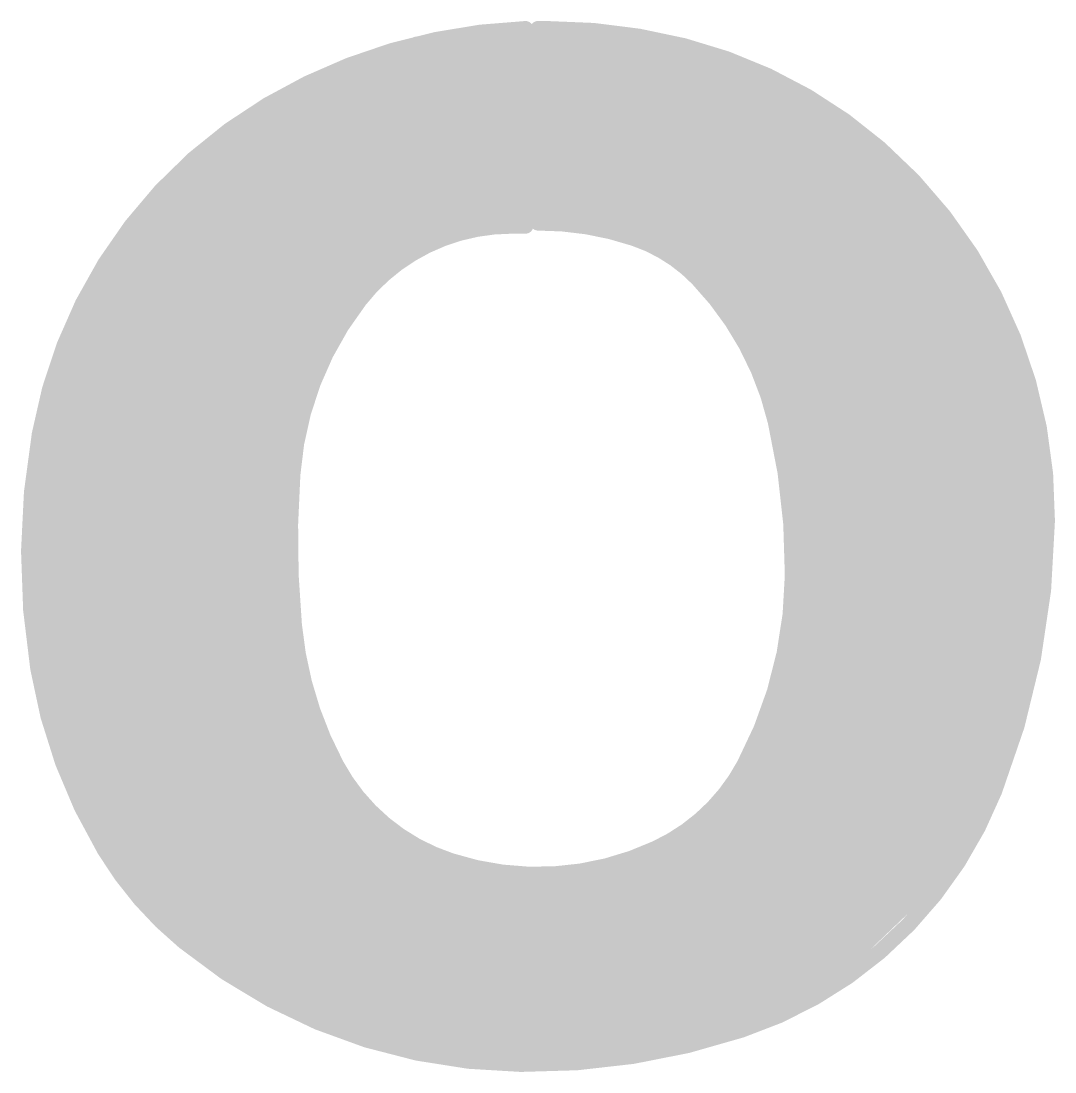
# Model space of a CAD drawing. Extents: x -15.6 to 66.2, y -11.4 to 53.5.
# Drawn here: x 42.665 to 44.356, y 11.067 to 12.786 of the extents above; entities that cross this region are included whole.
import ezdxf

# ---------------------------------------------------------------- set-up
doc = ezdxf.new("R2010")
doc.units = 0
doc.layers.add('21', color=41, linetype='CONTINUOUS')

msp = doc.modelspace()

# ---------------------------------------------------------------- linework, layer by layer
at = {"layer": '21'}
for points, const_width in [([(43.4899, 12.7737, 0.1246), (43.0682, 12.6492)], 0.0254), ([(43.4594, 12.7723, 1), (43.4594, 12.7597)], 0.0127), ([(43.4668, 12.7719, 1), (43.4622, 12.7601)], 0.0127), ([(43.4602, 12.7597, 1), (43.4586, 12.7723)], 0.0127), ([(43.4645, 12.7597, 1), (43.4645, 12.7723)], 0.0127), ([(43.4962, 12.7737, 1), (43.4836, 12.7737)], 0.0127), ([(43.4901, 12.7674, 1), (43.4897, 12.78)], 0.0127), ([(43.5166, 12.7737, 1), (43.5039, 12.7737)], 0.0127), ([(43.5102, 12.78, 1), (43.5102, 12.7674)], 0.0127), ([(43.749, 12.7457, 0.0624), (43.5254, 12.7737)], 0.0254), ([(43.5254, 12.78, 1), (43.5254, 12.7674)], 0.0127), ([(43.5254, 12.7674, 1), (43.5254, 12.78)], 0.0127), ([(43.3113, 12.7546, 1), (43.3129, 12.742)], 0.0127), ([(43.3149, 12.7426, 1), (43.3093, 12.754)], 0.0127), ([(43.3329, 12.7571, 1), (43.3329, 12.7445)], 0.0127), ([(43.4836, 12.761, 1), (43.4709, 12.761)], 0.0127), ([(43.4749, 12.7551, 1), (43.4795, 12.7669)], 0.0127), ([(43.4772, 12.7445, 1), (43.4772, 12.7571)], 0.0127), ([(43.5252, 12.7571, 1), (43.5252, 12.7445)], 0.0127), ([(43.5262, 12.7698, 1), (43.5246, 12.7572)], 0.0127), ([(43.5317, 12.7634, 1), (43.5191, 12.7636)], 0.0127), ([(43.6258, 12.7445, 1), (43.6258, 12.7571)], 0.0127), ([(43.7282, 12.7441, 1), (43.724, 12.7321)], 0.0127), ([(43.7253, 12.7318, 1), (43.7269, 12.7444)], 0.0127), ([(43.7506, 12.7519, 1), (43.7474, 12.7395)], 0.0127), ([(44.069, 12.5781, 0.1172), (43.749, 12.7457)], 0.0254), ([(43.7474, 12.7395, 1), (43.7506, 12.7519)], 0.0127), ([(43.266, 12.7317, 1), (43.266, 12.7191)], 0.0127), ([(43.4772, 12.7191, 1), (43.4772, 12.7317)], 0.0127), ([(43.5248, 12.7317, 1), (43.5248, 12.7191)], 0.0127), ([(43.763, 12.7191, 1), (43.763, 12.7317)], 0.0127), ([(43.2148, 12.7064, 1), (43.2148, 12.6937)], 0.0127), ([(43.4772, 12.6937, 1), (43.4772, 12.7064)], 0.0127), ([(43.5243, 12.7064, 1), (43.5243, 12.6937)], 0.0127), ([(43.8369, 12.6937, 1), (43.8369, 12.7064)], 0.0127), ([(43.8923, 12.6874, 1), (43.8851, 12.677)], 0.0127), ([(43.8866, 12.6762, 1), (43.8908, 12.6882)], 0.0127), ([(43.1636, 12.6809, 1), (43.1636, 12.6683)], 0.0127), ([(43.4772, 12.6683, 1), (43.4772, 12.6809)], 0.0127), ([(43.5239, 12.6809, 1), (43.5239, 12.6683)], 0.0127), ([(43.8997, 12.6683, 1), (43.8997, 12.6809)], 0.0127), ([(43.0682, 12.6492, 0.2183), (42.6949, 12.1107)], 0.0254), ([(43.065, 12.6547, 1), (43.0714, 12.6437)], 0.0127), ([(43.0714, 12.6437, 1), (43.065, 12.6547)], 0.0127), ([(43.1125, 12.6555, 1), (43.1125, 12.6429)], 0.0127), ([(43.4772, 12.6429, 1), (43.4772, 12.6555)], 0.0127), ([(43.5235, 12.6555, 1), (43.5235, 12.6429)], 0.0127), ([(43.9364, 12.6429, 1), (43.9364, 12.6555)], 0.0127), ([(43.0613, 12.6302, 1), (43.0613, 12.6175)], 0.0127), ([(43.4772, 12.6175, 1), (43.4772, 12.6302)], 0.0127), ([(43.523, 12.6302, 1), (43.523, 12.6175)], 0.0127), ([(43.9731, 12.6175, 1), (43.9731, 12.6302)], 0.0127), ([(43.0102, 12.6047, 1), (43.0102, 12.5921)], 0.0127), ([(43.4772, 12.5921, 1), (43.4772, 12.6047)], 0.0127), ([(43.5226, 12.6047, 1), (43.5226, 12.5921)], 0.0127), ([(44.0098, 12.5921, 1), (44.0098, 12.6047)], 0.0127), ([(42.9715, 12.5863, 1), (42.9771, 12.5749)], 0.0127), ([(42.9793, 12.5767, 1), (42.9693, 12.5845)], 0.0127), ([(44.3433, 11.9685, 0.2195), (44.069, 12.5781)], 0.0254), ([(44.0732, 12.5829, 1), (44.0648, 12.5733)], 0.0127), ([(44.0648, 12.5733, 1), (44.0732, 12.5829)], 0.0127), ([(42.9683, 12.5793, 1), (42.9683, 12.5667)], 0.0127), ([(43.4772, 12.5667, 1), (43.4772, 12.5793)], 0.0127), ([(43.5222, 12.5793, 1), (43.5222, 12.5667)], 0.0127), ([(44.0465, 12.5667, 1), (44.0465, 12.5793)], 0.0127), ([(42.9484, 12.554, 1), (42.9484, 12.5413)], 0.0127), ([(43.4772, 12.5413, 1), (43.4772, 12.554)], 0.0127), ([(43.5218, 12.554, 1), (43.5218, 12.5413)], 0.0127), ([(44.0916, 12.5492, 1), (44.082, 12.541)], 0.0127), ([(44.0832, 12.5413, 1), (44.0832, 12.554)], 0.0127), ([(44.0832, 12.5399, 1), (44.0904, 12.5503)], 0.0127), ([(42.9284, 12.5285, 1), (42.9284, 12.5159)], 0.0127), ([(43.4772, 12.5159, 1), (43.4772, 12.5285)], 0.0127), ([(43.5213, 12.5285, 1), (43.5213, 12.5159)], 0.0127), ([(44.1065, 12.5159, 1), (44.1065, 12.5285)], 0.0127), ([(42.9085, 12.5031, 1), (42.9085, 12.4905)], 0.0127), ([(43.4772, 12.4905, 1), (43.4772, 12.5031)], 0.0127), ([(43.5209, 12.5031, 1), (43.5209, 12.4905)], 0.0127), ([(44.1283, 12.4905, 1), (44.1283, 12.5031)], 0.0127), ([(42.8886, 12.4778, 1), (42.8886, 12.4651)], 0.0127), ([(43.4709, 12.4689, 1), (43.4836, 12.4689)], 0.0127), ([(43.4781, 12.4626, 1), (43.4763, 12.4752)], 0.0127), ([(43.4772, 12.4651, 1), (43.4772, 12.4778)], 0.0127), ([(43.6677, 12.4308, 0.0828), (43.5102, 12.4562)], 0.0254), ([(43.5102, 12.4625, 1), (43.5102, 12.4499)], 0.0127), ([(43.5141, 12.4664, 1), (43.5267, 12.4662)], 0.0127), ([(43.5205, 12.4778, 1), (43.5205, 12.4651)], 0.0127), ([(43.5204, 12.4726, 1), (43.5204, 12.46)], 0.0127), ([(43.531, 12.4726, 1), (43.53, 12.46)], 0.0127), ([(43.5305, 12.46, 1), (43.5305, 12.4726)], 0.0127), ([(43.6554, 12.4618, 1), (43.6494, 12.4506)], 0.0127), ([(43.6519, 12.4499, 1), (43.6529, 12.4625)], 0.0127), ([(44.1502, 12.4651, 1), (44.1502, 12.4778)], 0.0127), ([(42.8686, 12.4523, 1), (42.8686, 12.4397)], 0.0127), ([(43.467, 12.4511, 0.2316), (43.2181, 12.3292)], 0.0254), ([(43.3517, 12.4397, 1), (43.3517, 12.4523)], 0.0127), ([(43.3645, 12.4599, 1), (43.3663, 12.4473)], 0.0127), ([(43.3685, 12.448, 1), (43.3623, 12.4592)], 0.0127), ([(43.467, 12.4574, 1), (43.467, 12.4448)], 0.0127), ([(43.467, 12.4448, 1), (43.467, 12.4574)], 0.0127), ([(43.4836, 12.4511, 1), (43.4962, 12.4511)], 0.0127), ([(43.4899, 12.4448, 1), (43.4899, 12.4574)], 0.0127), ([(43.5039, 12.4562, 1), (43.5166, 12.4562)], 0.0127), ([(43.6713, 12.4523, 1), (43.6713, 12.4397)], 0.0127), ([(44.172, 12.4397, 1), (44.172, 12.4523)], 0.0127), ([(43.7718, 12.3647, 0.1209), (43.6677, 12.4308)], 0.0254), ([(43.6697, 12.4368, 1), (43.6657, 12.4248)], 0.0127), ([(43.6657, 12.4248, 1), (43.6697, 12.4368)], 0.0127), ([(42.8487, 12.4269, 1), (42.8487, 12.4143)], 0.0127), ([(43.3057, 12.4143, 1), (43.3057, 12.4269)], 0.0127), ([(43.7185, 12.4269, 1), (43.7185, 12.4143)], 0.0127), ([(44.2018, 12.4207, 1), (44.1902, 12.4155)], 0.0127), ([(44.1912, 12.414, 1), (44.2008, 12.4222)], 0.0127), ([(44.1939, 12.4143, 1), (44.1939, 12.4269)], 0.0127), ([(42.8287, 12.4016, 1), (42.8287, 12.3889)], 0.0127), ([(43.2429, 12.3932, 1), (43.2491, 12.382)], 0.0127), ([(43.2511, 12.3839, 1), (43.2409, 12.3913)], 0.0127), ([(43.2598, 12.3889, 1), (43.2598, 12.4016)], 0.0127), ([(43.7559, 12.4074, 1), (43.7471, 12.3982)], 0.0127), ([(43.7485, 12.3972, 1), (43.7545, 12.4084)], 0.0127), ([(43.7593, 12.4016, 1), (43.7593, 12.3889)], 0.0127), ([(44.2062, 12.3889, 1), (44.2062, 12.4016)], 0.0127), ([(42.8088, 12.3762, 1), (42.8088, 12.3635)], 0.0127), ([(43.2331, 12.3635, 1), (43.2331, 12.3762)], 0.0127), ([(43.7855, 12.3762, 1), (43.7855, 12.3635)], 0.0127), ([(44.2175, 12.3635, 1), (44.2175, 12.3762)], 0.0127), ([(43.8988, 12.131, 0.1342), (43.7718, 12.3647)], 0.0254), ([(43.7764, 12.3691, 1), (43.7672, 12.3603)], 0.0127), ([(43.7672, 12.3603, 1), (43.7764, 12.3691)], 0.0127), ([(42.7889, 12.3507, 1), (42.7889, 12.3381)], 0.0127), ([(43.2146, 12.3381, 1), (43.2146, 12.3507)], 0.0127), ([(43.8117, 12.3507, 1), (43.8117, 12.3381)], 0.0127), ([(44.2288, 12.3381, 1), (44.2288, 12.3507)], 0.0127), ([(42.7689, 12.3254, 1), (42.7689, 12.3127)], 0.0127), ([(43.2181, 12.3292, 0.1478), (43.1089, 12.0447)], 0.0254), ([(43.1962, 12.3127, 1), (43.1962, 12.3254)], 0.0127), ([(43.2131, 12.3331, 1), (43.2231, 12.3253)], 0.0127), ([(43.2231, 12.3253, 1), (43.2131, 12.3331)], 0.0127), ([(43.8379, 12.3254, 1), (43.8379, 12.3127)], 0.0127), ([(43.8437, 12.3217, 1), (43.8321, 12.3163)], 0.0127), ([(44.2401, 12.3127, 1), (44.2401, 12.3254)], 0.0127), ([(42.7559, 12.3127, 1), (42.7659, 12.3049)], 0.0127), ([(42.7671, 12.3074, 1), (42.7547, 12.3102)], 0.0127), ([(43.8335, 12.3144, 1), (43.8423, 12.3236)], 0.0127), ([(42.7574, 12.3, 1), (42.7574, 12.2873)], 0.0127), ([(43.1777, 12.2873, 1), (43.1777, 12.3)], 0.0127), ([(43.8496, 12.3, 1), (43.8496, 12.2873)], 0.0127), ([(44.2515, 12.2873, 1), (44.2515, 12.3)], 0.0127), ([(42.7516, 12.2745, 1), (42.7516, 12.2619)], 0.0127), ([(43.1597, 12.2795, 1), (43.1699, 12.2721)], 0.0127), ([(43.1706, 12.2732, 1), (43.159, 12.2784)], 0.0127), ([(43.1614, 12.2619, 1), (43.1614, 12.2745)], 0.0127), ([(43.8613, 12.2745, 1), (43.8613, 12.2619)], 0.0127), ([(44.2628, 12.2619, 1), (44.2628, 12.2745)], 0.0127), ([(42.7458, 12.2492, 1), (42.7458, 12.2365)], 0.0127), ([(43.1501, 12.2365, 1), (43.1501, 12.2492)], 0.0127), ([(43.8731, 12.2492, 1), (43.8731, 12.2365)], 0.0127), ([(44.2741, 12.2365, 1), (44.2741, 12.2492)], 0.0127), ([(42.74, 12.2238, 1), (42.74, 12.2111)], 0.0127), ([(43.1388, 12.2111, 1), (43.1388, 12.2238)], 0.0127), ([(43.8848, 12.2238, 1), (43.8848, 12.2111)], 0.0127), ([(44.2854, 12.2111, 1), (44.2854, 12.2238)], 0.0127), ([(42.7342, 12.1983, 1), (42.7342, 12.1857)], 0.0127), ([(43.1183, 12.187, 1), (43.1299, 12.1818)], 0.0127), ([(43.1303, 12.1832, 1), (43.1179, 12.1856)], 0.0127), ([(43.1275, 12.1857, 1), (43.1275, 12.1983)], 0.0127), ([(43.8965, 12.1983, 1), (43.8965, 12.1857)], 0.0127), ([(44.3064, 12.1852, 1), (44.2938, 12.1836)], 0.0127), ([(44.2943, 12.1818, 1), (44.3059, 12.187)], 0.0127), ([(44.2967, 12.1857, 1), (44.2967, 12.1983)], 0.0127), ([(42.7284, 12.173, 1), (42.7284, 12.1603)], 0.0127), ([(43.1208, 12.1603, 1), (43.1208, 12.173)], 0.0127), ([(43.9082, 12.173, 1), (43.9082, 12.1603)], 0.0127), ([(44.3024, 12.1603, 1), (44.3024, 12.173)], 0.0127), ([(43.9204, 12.1547, 1), (43.9078, 12.1531)], 0.0127), ([(43.9083, 12.1512, 1), (43.9199, 12.1566)], 0.0127), ([(42.7226, 12.1476, 1), (42.7226, 12.1349)], 0.0127), ([(43.1161, 12.1349, 1), (43.1161, 12.1476)], 0.0127), ([(43.9268, 11.8796, 0.0602), (43.8988, 12.131)], 0.0254), ([(43.905, 12.1325, 1), (43.8926, 12.1295)], 0.0127), ([(43.9158, 12.1476, 1), (43.9158, 12.1349)], 0.0127), ([(44.3056, 12.1349, 1), (44.3056, 12.1476)], 0.0127), ([(42.7168, 12.1221, 1), (42.7168, 12.1095)], 0.0127), ([(43.1113, 12.1095, 1), (43.1113, 12.1221)], 0.0127), ([(43.8926, 12.1295, 1), (43.905, 12.1325)], 0.0127), ([(43.919, 12.1221, 1), (43.919, 12.1095)], 0.0127), ([(44.3089, 12.1095, 1), (44.3089, 12.1221)], 0.0127), ([(42.6949, 12.1107, 0.0851), (42.6923, 11.7272)], 0.0254), ([(42.6886, 12.1118, 1), (42.7012, 12.1096)], 0.0127), ([(42.7012, 12.1096, 1), (42.6886, 12.1118)], 0.0127), ([(42.711, 12.0968, 1), (42.711, 12.0841)], 0.0127), ([(43.1066, 12.0841, 1), (43.1066, 12.0968)], 0.0127), ([(43.9223, 12.0968, 1), (43.9223, 12.0841)], 0.0127), ([(44.3121, 12.0841, 1), (44.3121, 12.0968)], 0.0127), ([(42.7052, 12.0714, 1), (42.7052, 12.0587)], 0.0127), ([(43.1019, 12.0587, 1), (43.1019, 12.0714)], 0.0127), ([(43.9256, 12.0714, 1), (43.9256, 12.0587)], 0.0127), ([(44.3154, 12.0587, 1), (44.3154, 12.0714)], 0.0127), ([(43.1089, 12.0447, 0.0416), (43.1114, 11.7983)], 0.0254), ([(43.1152, 12.0442, 1), (43.1026, 12.0452)], 0.0127), ([(42.6994, 12.0459, 1), (42.6994, 12.0333)], 0.0127), ([(43.1025, 12.0343, 1), (43.0899, 12.0347)], 0.0127), ([(43.09, 12.0357, 1), (43.1024, 12.0333)], 0.0127), ([(43.0971, 12.0333, 1), (43.0971, 12.0459)], 0.0127), ([(43.1026, 12.0452, 1), (43.1152, 12.0442)], 0.0127), ([(43.9289, 12.0459, 1), (43.9289, 12.0333)], 0.0127), ([(44.3187, 12.0333, 1), (44.3187, 12.0459)], 0.0127), ([(42.6935, 12.0206, 1), (42.6935, 12.0079)], 0.0127), ([(43.0956, 12.0079, 1), (43.0956, 12.0206)], 0.0127), ([(43.9322, 12.0206, 1), (43.9322, 12.0079)], 0.0127), ([(44.3219, 12.0079, 1), (44.3219, 12.0206)], 0.0127), ([(42.6877, 11.9952, 1), (42.6877, 11.9825)], 0.0127), ([(43.095, 11.9825, 1), (43.095, 11.9952)], 0.0127), ([(43.9355, 11.9952, 1), (43.9355, 11.9825)], 0.0127), ([(44.3252, 11.9825, 1), (44.3252, 11.9952)], 0.0127), ([(42.6819, 11.9697, 1), (42.6819, 11.9571)], 0.0127), ([(43.0943, 11.9571, 1), (43.0943, 11.9697)], 0.0127), ([(43.9388, 11.9697, 1), (43.9388, 11.9571)], 0.0127), ([(43.9459, 11.9583, 1), (43.9332, 11.9583)], 0.0127), ([(44.257, 11.5265, 0.092), (44.3433, 11.9685)], 0.0254), ([(44.3344, 11.9651, 1), (44.3218, 11.9667)], 0.0127), ([(44.3218, 11.9651, 1), (44.3344, 11.9667)], 0.0127), ([(44.3278, 11.9571, 1), (44.3278, 11.9697)], 0.0127), ([(44.337, 11.9686, 1), (44.3496, 11.9684)], 0.0127), ([(44.3496, 11.9684, 1), (44.337, 11.9686)], 0.0127), ([(42.6859, 11.9542, 1), (42.6733, 11.9522)], 0.0127), ([(42.6734, 11.9546, 1), (42.6858, 11.9518)], 0.0127), ([(43.9332, 11.9575, 1), (43.9458, 11.9591)], 0.0127), ([(42.682, 11.9444, 1), (42.682, 11.9317)], 0.0127), ([(43.0936, 11.9317, 1), (43.0936, 11.9444)], 0.0127), ([(43.9395, 11.9444, 1), (43.9395, 11.9317)], 0.0127), ([(44.3247, 11.9317, 1), (44.3247, 11.9444)], 0.0127), ([(42.686, 11.919, 1), (42.686, 11.9063)], 0.0127), ([(43.0929, 11.9063, 1), (43.0929, 11.919)], 0.0127), ([(43.9395, 11.919, 1), (43.9395, 11.9063)], 0.0127), ([(44.3217, 11.9063, 1), (44.3217, 11.919)], 0.0127), ([(42.69, 11.8935, 1), (42.69, 11.8809)], 0.0127), ([(43.0922, 11.8809, 1), (43.0922, 11.8935)], 0.0127), ([(43.848, 11.5697, 0.1204), (43.9268, 11.8796)], 0.0254), ([(43.9331, 11.8795, 1), (43.9205, 11.8797)], 0.0127), ([(43.9205, 11.8797, 1), (43.9331, 11.8795)], 0.0127), ([(43.9395, 11.8935, 1), (43.9395, 11.8809)], 0.0127), ([(44.3186, 11.8809, 1), (44.3186, 11.8935)], 0.0127), ([(42.694, 11.8681, 1), (42.694, 11.8555)], 0.0127), ([(43.0915, 11.8555, 1), (43.0915, 11.8681)], 0.0127), ([(43.9395, 11.8681, 1), (43.9395, 11.8555)], 0.0127), ([(44.3156, 11.8555, 1), (44.3156, 11.8681)], 0.0127), ([(42.6979, 11.8428, 1), (42.6979, 11.8301)], 0.0127), ([(43.0974, 11.8475, 1), (43.0848, 11.8457)], 0.0127), ([(43.0848, 11.8468, 1), (43.0974, 11.8464)], 0.0127), ([(43.0925, 11.8301, 1), (43.0925, 11.8428)], 0.0127), ([(43.9395, 11.8428, 1), (43.9395, 11.8301)], 0.0127), ([(44.3125, 11.8301, 1), (44.3125, 11.8428)], 0.0127), ([(42.7019, 11.8173, 1), (42.7019, 11.8047)], 0.0127), ([(43.0961, 11.8047, 1), (43.0961, 11.8173)], 0.0127), ([(43.9389, 11.8173, 1), (43.9389, 11.8047)], 0.0127), ([(43.9332, 11.8135, 1), (43.9459, 11.8135)], 0.0127), ([(43.9457, 11.812, 1), (43.9333, 11.815)], 0.0127), ([(44.3094, 11.8047, 1), (44.3094, 11.8173)], 0.0127), ([(42.7059, 11.7919, 1), (42.7059, 11.7793)], 0.0127), ([(43.0996, 11.7793, 1), (43.0996, 11.7919)], 0.0127), ([(43.1114, 11.7983, 0.0995), (43.18, 11.5697)], 0.0254), ([(43.1177, 11.7989, 1), (43.1051, 11.7977)], 0.0127), ([(43.1051, 11.7977, 1), (43.1177, 11.7989)], 0.0127), ([(43.9327, 11.7919, 1), (43.9327, 11.7793)], 0.0127), ([(44.3064, 11.7793, 1), (44.3064, 11.7919)], 0.0127), ([(42.7099, 11.7666, 1), (42.7099, 11.7539)], 0.0127), ([(43.1032, 11.7539, 1), (43.1032, 11.7666)], 0.0127), ([(43.9266, 11.7666, 1), (43.9266, 11.7539)], 0.0127), ([(44.3088, 11.7534, 1), (44.2966, 11.7568)], 0.0127), ([(44.3033, 11.7539, 1), (44.3033, 11.7666)], 0.0127), ([(42.7139, 11.7411, 1), (42.7139, 11.7285)], 0.0127), ([(43.1068, 11.7285, 1), (43.1068, 11.7411)], 0.0127), ([(43.9205, 11.7411, 1), (43.9205, 11.7285)], 0.0127), ([(44.2964, 11.7559, 1), (44.309, 11.7543)], 0.0127), ([(44.297, 11.7285, 1), (44.297, 11.7411)], 0.0127), ([(42.6923, 11.7272, 0.0949), (42.8015, 11.43)], 0.0254), ([(42.6986, 11.7282, 1), (42.686, 11.7262)], 0.0127), ([(42.686, 11.7262, 1), (42.6986, 11.7282)], 0.0127), ([(43.1149, 11.7216, 1), (43.1029, 11.7176)], 0.0127), ([(42.7179, 11.7157, 1), (42.7179, 11.7031)], 0.0127), ([(43.1026, 11.7187, 1), (43.1152, 11.7205)], 0.0127), ([(43.1122, 11.7031, 1), (43.1122, 11.7157)], 0.0127), ([(43.9143, 11.7157, 1), (43.9143, 11.7031)], 0.0127), ([(44.29, 11.7031, 1), (44.29, 11.7157)], 0.0127), ([(42.7219, 11.6904, 1), (42.7219, 11.6777)], 0.0127), ([(43.1205, 11.6777, 1), (43.1205, 11.6904)], 0.0127), ([(43.9082, 11.6904, 1), (43.9082, 11.6777)], 0.0127), ([(44.2829, 11.6777, 1), (44.2829, 11.6904)], 0.0127), ([(42.7258, 11.6649, 1), (42.7258, 11.6523)], 0.0127), ([(43.1288, 11.6523, 1), (43.1288, 11.6649)], 0.0127), ([(43.8952, 11.6576, 1), (43.9076, 11.6546)], 0.0127), ([(43.9072, 11.6535, 1), (43.8956, 11.6587)], 0.0127), ([(43.902, 11.6649, 1), (43.902, 11.6523)], 0.0127), ([(44.2758, 11.6523, 1), (44.2758, 11.6649)], 0.0127), ([(42.7298, 11.6395, 1), (42.7298, 11.6269)], 0.0127), ([(43.1371, 11.6269, 1), (43.1371, 11.6395)], 0.0127), ([(43.8911, 11.6395, 1), (43.8911, 11.6269)], 0.0127), ([(44.2688, 11.6269, 1), (44.2688, 11.6395)], 0.0127), ([(42.7338, 11.6142, 1), (42.7338, 11.6015)], 0.0127), ([(43.1526, 11.6056, 1), (43.1414, 11.5998)], 0.0127), ([(43.141, 11.6007, 1), (43.153, 11.6047)], 0.0127), ([(43.1453, 11.6015, 1), (43.1453, 11.6142)], 0.0127), ([(43.8797, 11.6142, 1), (43.8797, 11.6015)], 0.0127), ([(44.2617, 11.6015, 1), (44.2617, 11.6142)], 0.0127), ([(42.7378, 11.5887, 1), (42.7378, 11.5761)], 0.0127), ([(43.1576, 11.5761, 1), (43.1576, 11.5887)], 0.0127), ([(43.8683, 11.5887, 1), (43.8683, 11.5761)], 0.0127), ([(44.2546, 11.5761, 1), (44.2546, 11.5887)], 0.0127), ([(42.7459, 11.568, 1), (42.7353, 11.5612)], 0.0127), ([(43.18, 11.5697, 0.1942), (43.368, 11.4122)], 0.0254), ([(43.1856, 11.5727, 1), (43.1744, 11.5667)], 0.0127), ([(43.1744, 11.5667, 1), (43.1856, 11.5727)], 0.0127), ([(43.7032, 11.4325, 0.1633), (43.848, 11.5697)], 0.0254), ([(43.8424, 11.5727, 1), (43.8536, 11.5667)], 0.0127), ([(43.8536, 11.5667, 1), (43.8424, 11.5727)], 0.0127), ([(42.7343, 11.5636, 1), (42.7469, 11.5656)], 0.0127), ([(42.7455, 11.5633, 1), (42.7455, 11.5507)], 0.0127), ([(43.1709, 11.5507, 1), (43.1709, 11.5633)], 0.0127), ([(43.8569, 11.5633, 1), (43.8569, 11.5507)], 0.0127), ([(44.2476, 11.5507, 1), (44.2476, 11.5633)], 0.0127), ([(42.7618, 11.538, 1), (42.7618, 11.5253)], 0.0127), ([(43.1842, 11.5253, 1), (43.1842, 11.538)], 0.0127), ([(43.8429, 11.1354, 0.2224), (44.257, 11.5265)], 0.0254), ([(43.8455, 11.538, 1), (43.8455, 11.5253)], 0.0127), ([(43.8397, 11.5342, 1), (43.8513, 11.529)], 0.0127), ([(43.8498, 11.5269, 1), (43.8412, 11.5363)], 0.0127), ([(44.2405, 11.5253, 1), (44.2405, 11.538)], 0.0127), ([(44.2629, 11.5242, 1), (44.2511, 11.5288)], 0.0127), ([(44.2511, 11.5288, 1), (44.2629, 11.5242)], 0.0127), ([(42.7781, 11.5125, 1), (42.7781, 11.4999)], 0.0127), ([(43.2062, 11.5014, 1), (43.1996, 11.4906)], 0.0127), ([(43.1973, 11.4931, 1), (43.2085, 11.4989)], 0.0127), ([(43.1976, 11.4999, 1), (43.1976, 11.5125)], 0.0127), ([(43.8176, 11.5125, 1), (43.8176, 11.4999)], 0.0127), ([(44.228, 11.5104, 1), (44.2402, 11.507)], 0.0127), ([(44.2395, 11.5053, 1), (44.2287, 11.5121)], 0.0127), ([(44.2325, 11.4999, 1), (44.2325, 11.5125)], 0.0127), ([(42.7945, 11.4871, 1), (42.7945, 11.4745)], 0.0127), ([(43.2277, 11.4745, 1), (43.2277, 11.4871)], 0.0127), ([(43.7896, 11.4871, 1), (43.7896, 11.4745)], 0.0127), ([(44.2166, 11.4745, 1), (44.2166, 11.4871)], 0.0127), ([(42.8108, 11.4618, 1), (42.8108, 11.4491)], 0.0127), ([(43.2692, 11.4491, 1), (43.2692, 11.4618)], 0.0127), ([(43.7617, 11.4618, 1), (43.7617, 11.4491)], 0.0127), ([(44.2006, 11.4491, 1), (44.2006, 11.4618)], 0.0127), ([(42.8015, 11.43, 0.0859), (42.9311, 11.2801)], 0.0254), ([(42.8069, 11.4333, 1), (42.7961, 11.4267)], 0.0127), ([(42.7961, 11.4267, 1), (42.8069, 11.4333)], 0.0127), ([(42.8271, 11.4363, 1), (42.8271, 11.4237)], 0.0127), ([(43.3107, 11.4237, 1), (43.3107, 11.4363)], 0.0127), ([(43.368, 11.4122, 0.1897), (43.7032, 11.4325)], 0.0254), ([(43.7005, 11.4383, 1), (43.7059, 11.4267)], 0.0127), ([(43.7059, 11.4267, 1), (43.7005, 11.4383)], 0.0127), ([(43.7294, 11.4347, 1), (43.738, 11.4253)], 0.0127), ([(43.7337, 11.4363, 1), (43.7337, 11.4237)], 0.0127), ([(43.7357, 11.424, 1), (43.7317, 11.436)], 0.0127), ([(44.1847, 11.4237, 1), (44.1847, 11.4363)], 0.0127), ([(43.37, 11.4182, 1), (43.366, 11.4062)], 0.0127), ([(43.366, 11.4062, 1), (43.37, 11.4182)], 0.0127), ([(42.8435, 11.4109, 1), (42.8435, 11.3983)], 0.0127), ([(43.3522, 11.3983, 1), (43.3522, 11.4109)], 0.0127), ([(43.3738, 11.3982, 1), (43.3722, 11.3856)], 0.0127), ([(43.3697, 11.3865, 1), (43.3763, 11.3973)], 0.0127), ([(43.6586, 11.4109, 1), (43.6586, 11.3983)], 0.0127), ([(44.1687, 11.3983, 1), (44.1687, 11.4109)], 0.0127), ([(42.8598, 11.3856, 1), (42.8598, 11.3729)], 0.0127), ([(43.473, 11.3729, 1), (43.473, 11.3856)], 0.0127), ([(43.5835, 11.3856, 1), (43.5835, 11.3729)], 0.0127), ([(44.1474, 11.3826, 1), (44.1582, 11.3758)], 0.0127), ([(44.1572, 11.3746, 1), (44.1484, 11.3838)], 0.0127), ([(44.1528, 11.3729, 1), (44.1528, 11.3856)], 0.0127), ([(43.5514, 11.375, 1), (43.5554, 11.363)], 0.0127), ([(43.5526, 11.3627, 1), (43.5542, 11.3753)], 0.0127), ([(42.8761, 11.3601, 1), (42.8761, 11.3475)], 0.0127), ([(44.1263, 11.3475, 1), (44.1263, 11.3601)], 0.0127), ([(42.8924, 11.3347, 1), (42.8924, 11.3221)], 0.0127), ([(44.0997, 11.3221, 1), (44.0997, 11.3347)], 0.0127), ([(42.904, 11.3211, 1), (42.8972, 11.3103)], 0.0127), ([(42.8953, 11.3123, 1), (42.9059, 11.3191)], 0.0127), ([(42.9209, 11.3094, 1), (42.9209, 11.2967)], 0.0127), ([(44.0732, 11.2967, 1), (44.0732, 11.3094)], 0.0127), ([(42.9311, 11.2801, 0.1703), (43.4823, 11.0795)], 0.0254), ([(42.9351, 11.285, 1), (42.9271, 11.2752)], 0.0127), ([(42.9271, 11.2752, 1), (42.9351, 11.285)], 0.0127), ([(42.9616, 11.284, 1), (42.9616, 11.2713)], 0.0127), ([(44.0467, 11.2713, 1), (44.0467, 11.284)], 0.0127), ([(43.0022, 11.2585, 1), (43.0022, 11.2459)], 0.0127), ([(44.0154, 11.2459, 1), (44.0154, 11.2585)], 0.0127), ([(44.029, 11.2695, 1), (44.0378, 11.2603)], 0.0127), ([(44.0371, 11.2597, 1), (44.0297, 11.2701)], 0.0127), ([(43.0429, 11.2332, 1), (43.0429, 11.2205)], 0.0127), ([(43.9793, 11.2205, 1), (43.9793, 11.2332)], 0.0127), ([(43.0835, 11.2078, 1), (43.0835, 11.1951)], 0.0127), ([(43.9433, 11.1951, 1), (43.9433, 11.2078)], 0.0127), ([(43.918, 11.1914, 1), (43.9254, 11.181)], 0.0127), ([(43.9238, 11.1802, 1), (43.9196, 11.1922)], 0.0127), ([(43.1241, 11.1823, 1), (43.1241, 11.1697)], 0.0127), ([(43.8919, 11.1697, 1), (43.8919, 11.1823)], 0.0127), ([(43.1648, 11.157, 1), (43.1648, 11.1443)], 0.0127), ([(43.8178, 11.1443, 1), (43.8178, 11.157)], 0.0127), ([(43.186, 11.1442, 1), (43.1842, 11.1316)], 0.0127), ([(43.1817, 11.1325, 1), (43.1885, 11.1433)], 0.0127), ([(43.4823, 11.0795, 0.083), (43.8429, 11.1354)], 0.0254), ([(43.8409, 11.1414, 1), (43.8449, 11.1294)], 0.0127), ([(43.8449, 11.1294, 1), (43.8409, 11.1414)], 0.0127), ([(43.2789, 11.1316, 1), (43.2789, 11.1189)], 0.0127), ([(43.7342, 11.1287, 1), (43.7384, 11.1167)], 0.0127), ([(43.7369, 11.1164, 1), (43.7357, 11.129)], 0.0127), ([(43.7436, 11.1189, 1), (43.7436, 11.1316)], 0.0127), ([(43.4663, 11.1061, 1), (43.4663, 11.0935)], 0.0127), ([(43.4842, 11.1036, 1), (43.4854, 11.091)], 0.0127), ([(43.4839, 11.091, 1), (43.4857, 11.1036)], 0.0127), ([(43.5096, 11.0935, 1), (43.5096, 11.1061)], 0.0127), ([(43.4824, 11.0858, 1), (43.4822, 11.0732)], 0.0127), ([(43.4822, 11.0732, 1), (43.4824, 11.0858)], 0.0127)]:
    msp.add_lwpolyline(points, format="xyb", dxfattribs=dict(at, const_width=const_width))
at = {"layer": '21', "const_width": 0.0254}
for points in [[(43.3121, 12.7483), (43.4594, 12.766)], [(43.4594, 12.766), (43.4645, 12.766)], [(43.4645, 12.766), (43.4772, 12.761)], [(43.4899, 12.7737), (43.4899, 12.4511)], [(43.5102, 12.4562), (43.5102, 12.7737)], [(43.5102, 12.7737), (43.5254, 12.7737)], [(42.9743, 12.5806), (43.3121, 12.7483)], [(43.3329, 12.7508), (43.4772, 12.7508)], [(43.4772, 12.761), (43.4772, 12.4689)], [(43.5204, 12.4663), (43.5254, 12.7635)], [(43.5252, 12.7508), (43.6258, 12.7508)], [(43.5254, 12.7635), (43.7261, 12.7381)], [(43.7261, 12.7381), (43.8887, 12.6822)], [(43.266, 12.7254), (43.4772, 12.7254)], [(43.5248, 12.7254), (43.763, 12.7254)], [(43.2148, 12.7), (43.4772, 12.7)], [(43.5243, 12.7), (43.8369, 12.7)], [(43.8887, 12.6822), (44.0868, 12.5451)], [(43.1636, 12.6746), (43.4772, 12.6746)], [(43.5239, 12.6746), (43.8997, 12.6746)], [(43.1125, 12.6492), (43.4772, 12.6492)], [(43.5235, 12.6492), (43.9364, 12.6492)], [(43.0613, 12.6238), (43.4772, 12.6238)], [(43.523, 12.6238), (43.9731, 12.6238)], [(43.0102, 12.5984), (43.4772, 12.5984)], [(43.5226, 12.5984), (44.0098, 12.5984)], [(42.7609, 12.3088), (42.9743, 12.5806)], [(42.9683, 12.573), (43.4772, 12.573)], [(43.5222, 12.573), (44.0465, 12.573)], [(42.9484, 12.5476), (43.4772, 12.5476)], [(43.5218, 12.5476), (44.0832, 12.5476)], [(44.0868, 12.5451), (44.196, 12.4181)], [(42.9284, 12.5222), (43.4772, 12.5222)], [(43.5213, 12.5222), (44.1065, 12.5222)], [(42.9085, 12.4968), (43.4772, 12.4968)], [(43.5209, 12.4968), (44.1283, 12.4968)], [(42.8886, 12.4714), (43.4772, 12.4714)], [(43.4772, 12.4689), (43.3654, 12.4536)], [(43.5305, 12.4663), (43.5204, 12.4663)], [(43.5205, 12.4714), (44.1502, 12.4714)], [(43.6524, 12.4562), (43.5305, 12.4663)], [(43.7515, 12.4028), (43.6524, 12.4562)], [(42.8686, 12.446), (43.3517, 12.446)], [(43.3654, 12.4536), (43.246, 12.3876)], [(43.4899, 12.4511), (43.467, 12.4511)], [(43.6713, 12.446), (44.172, 12.446)], [(42.8487, 12.4206), (43.3057, 12.4206)], [(43.7185, 12.4206), (44.1939, 12.4206)], [(44.196, 12.4181), (44.3001, 12.1844)], [(42.8287, 12.3952), (43.2598, 12.3952)], [(43.246, 12.3876), (43.1648, 12.2758)], [(43.8379, 12.319), (43.7515, 12.4028)], [(43.7593, 12.3952), (44.2062, 12.3952)], [(42.8088, 12.3698), (43.2331, 12.3698)], [(43.7855, 12.3698), (44.2175, 12.3698)], [(42.7889, 12.3444), (43.2146, 12.3444)], [(43.8117, 12.3444), (44.2288, 12.3444)], [(42.7689, 12.319), (43.1962, 12.319)], [(43.9141, 12.1539), (43.8379, 12.319)], [(43.8379, 12.319), (44.2401, 12.319)], [(42.6796, 11.9532), (42.7609, 12.3088)], [(42.7574, 12.2936), (43.1777, 12.2936)], [(43.8496, 12.2936), (44.2515, 12.2936)], [(42.7516, 12.2682), (43.1614, 12.2682)], [(43.1648, 12.2758), (43.1241, 12.1844)], [(43.8613, 12.2682), (44.2628, 12.2682)], [(42.7458, 12.2428), (43.1501, 12.2428)], [(43.8731, 12.2428), (44.2741, 12.2428)], [(42.74, 12.2174), (43.1388, 12.2174)], [(43.8848, 12.2174), (44.2854, 12.2174)], [(42.7342, 12.192), (43.1275, 12.192)], [(43.1241, 12.1844), (43.0962, 12.0345)], [(43.8965, 12.192), (44.2967, 12.192)], [(44.3001, 12.1844), (44.3281, 11.9659)], [(42.7284, 12.1666), (43.1208, 12.1666)], [(43.9082, 12.1666), (44.3024, 12.1666)], [(43.9395, 11.9583), (43.9141, 12.1539)], [(42.7226, 12.1412), (43.1161, 12.1412)], [(43.9158, 12.1412), (44.3056, 12.1412)], [(42.7168, 12.1158), (43.1113, 12.1158)], [(43.919, 12.1158), (44.3089, 12.1158)], [(42.711, 12.0904), (43.1066, 12.0904)], [(43.9223, 12.0904), (44.3121, 12.0904)], [(42.7052, 12.065), (43.1019, 12.065)], [(43.9256, 12.065), (44.3154, 12.065)], [(42.6994, 12.0396), (43.0971, 12.0396)], [(43.0962, 12.0345), (43.0911, 11.8466)], [(43.9289, 12.0396), (44.3187, 12.0396)], [(42.6935, 12.0142), (43.0956, 12.0142)], [(43.9322, 12.0142), (44.3219, 12.0142)], [(42.6877, 11.9888), (43.095, 11.9888)], [(43.9355, 11.9888), (44.3252, 11.9888)], [(42.6819, 11.9634), (43.0943, 11.9634)], [(43.9388, 11.9634), (44.3278, 11.9634)], [(43.9395, 11.8135), (43.9395, 11.9583)], [(44.3281, 11.9659), (44.3027, 11.7551)], [(42.7406, 11.5646), (42.6796, 11.9532)], [(42.682, 11.938), (43.0936, 11.938)], [(43.9395, 11.938), (44.3247, 11.938)], [(42.686, 11.9126), (43.0929, 11.9126)], [(43.9395, 11.9126), (44.3217, 11.9126)], [(42.69, 11.8872), (43.0922, 11.8872)], [(43.9395, 11.8872), (44.3186, 11.8872)], [(42.694, 11.8618), (43.0915, 11.8618)], [(43.9395, 11.8618), (44.3156, 11.8618)], [(42.6979, 11.8364), (43.0925, 11.8364)], [(43.0911, 11.8466), (43.1089, 11.7196)], [(43.9395, 11.8364), (44.3125, 11.8364)], [(42.7019, 11.811), (43.0961, 11.811)], [(43.9014, 11.6561), (43.9395, 11.8135)], [(43.9389, 11.811), (44.3094, 11.811)], [(42.7059, 11.7856), (43.0996, 11.7856)], [(43.9327, 11.7856), (44.3064, 11.7856)], [(42.7099, 11.7602), (43.1032, 11.7602)], [(43.9266, 11.7602), (44.3033, 11.7602)], [(44.3027, 11.7551), (44.2341, 11.5087)], [(42.7139, 11.7348), (43.1068, 11.7348)], [(43.9205, 11.7348), (44.297, 11.7348)], [(43.1089, 11.7196), (43.147, 11.6027)], [(42.7179, 11.7094), (43.1122, 11.7094)], [(43.9143, 11.7094), (44.29, 11.7094)], [(42.7219, 11.684), (43.1205, 11.684)], [(43.9082, 11.684), (44.2829, 11.684)], [(42.7258, 11.6586), (43.1288, 11.6586)], [(43.8455, 11.5316), (43.9014, 11.6561)], [(43.902, 11.6586), (44.2758, 11.6586)], [(42.7298, 11.6332), (43.1371, 11.6332)], [(43.8911, 11.6332), (44.2688, 11.6332)], [(42.7338, 11.6078), (43.1453, 11.6078)], [(43.147, 11.6027), (43.2029, 11.496)], [(43.8797, 11.6078), (44.2617, 11.6078)], [(42.7378, 11.5824), (43.1576, 11.5824)], [(43.8683, 11.5824), (44.2546, 11.5824)], [(42.9006, 11.3157), (42.7406, 11.5646)], [(42.7455, 11.557), (43.1709, 11.557)], [(43.8569, 11.557), (44.2476, 11.557)], [(42.7618, 11.5316), (43.1842, 11.5316)], [(43.7337, 11.43), (43.8455, 11.5316)], [(43.8455, 11.5316), (44.2405, 11.5316)], [(42.7781, 11.5062), (43.1976, 11.5062)], [(43.2029, 11.496), (43.373, 11.3919)], [(43.8176, 11.5062), (44.2325, 11.5062)], [(44.2341, 11.5087), (44.1528, 11.3792)], [(42.7945, 11.4808), (43.2277, 11.4808)], [(43.7896, 11.4808), (44.2166, 11.4808)], [(42.8108, 11.4554), (43.2692, 11.4554)], [(43.7617, 11.4554), (44.2006, 11.4554)], [(42.8271, 11.43), (43.3107, 11.43)], [(43.5534, 11.369), (43.7337, 11.43)], [(43.7337, 11.43), (44.1847, 11.43)], [(42.8435, 11.4046), (43.3522, 11.4046)], [(43.373, 11.3919), (43.5534, 11.369)], [(43.6586, 11.4046), (44.1687, 11.4046)], [(42.8598, 11.3792), (43.473, 11.3792)], [(43.5835, 11.3792), (44.1528, 11.3792)], [(44.1528, 11.3792), (44.0334, 11.2649)], [(42.8761, 11.3538), (44.1263, 11.3538)], [(42.8924, 11.3284), (44.0997, 11.3284)], [(43.1851, 11.1379), (42.9006, 11.3157)], [(42.9209, 11.303), (44.0732, 11.303)], [(42.9616, 11.2776), (44.0467, 11.2776)], [(43.0022, 11.2522), (44.0154, 11.2522)], [(44.0334, 11.2649), (43.9217, 11.1862)], [(43.0429, 11.2268), (43.9793, 11.2268)], [(43.0835, 11.2014), (43.9433, 11.2014)], [(43.9217, 11.1862), (43.7363, 11.1227)], [(43.1241, 11.176), (43.8919, 11.176)], [(43.1648, 11.1506), (43.8178, 11.1506)], [(43.4848, 11.0973), (43.1851, 11.1379)], [(43.2789, 11.1252), (43.7436, 11.1252)], [(43.7363, 11.1227), (43.4848, 11.0973)], [(43.4663, 11.0998), (43.5096, 11.0998)]]:
    msp.add_lwpolyline(points, dxfattribs=at)

doc.saveas('drawing.dxf')
